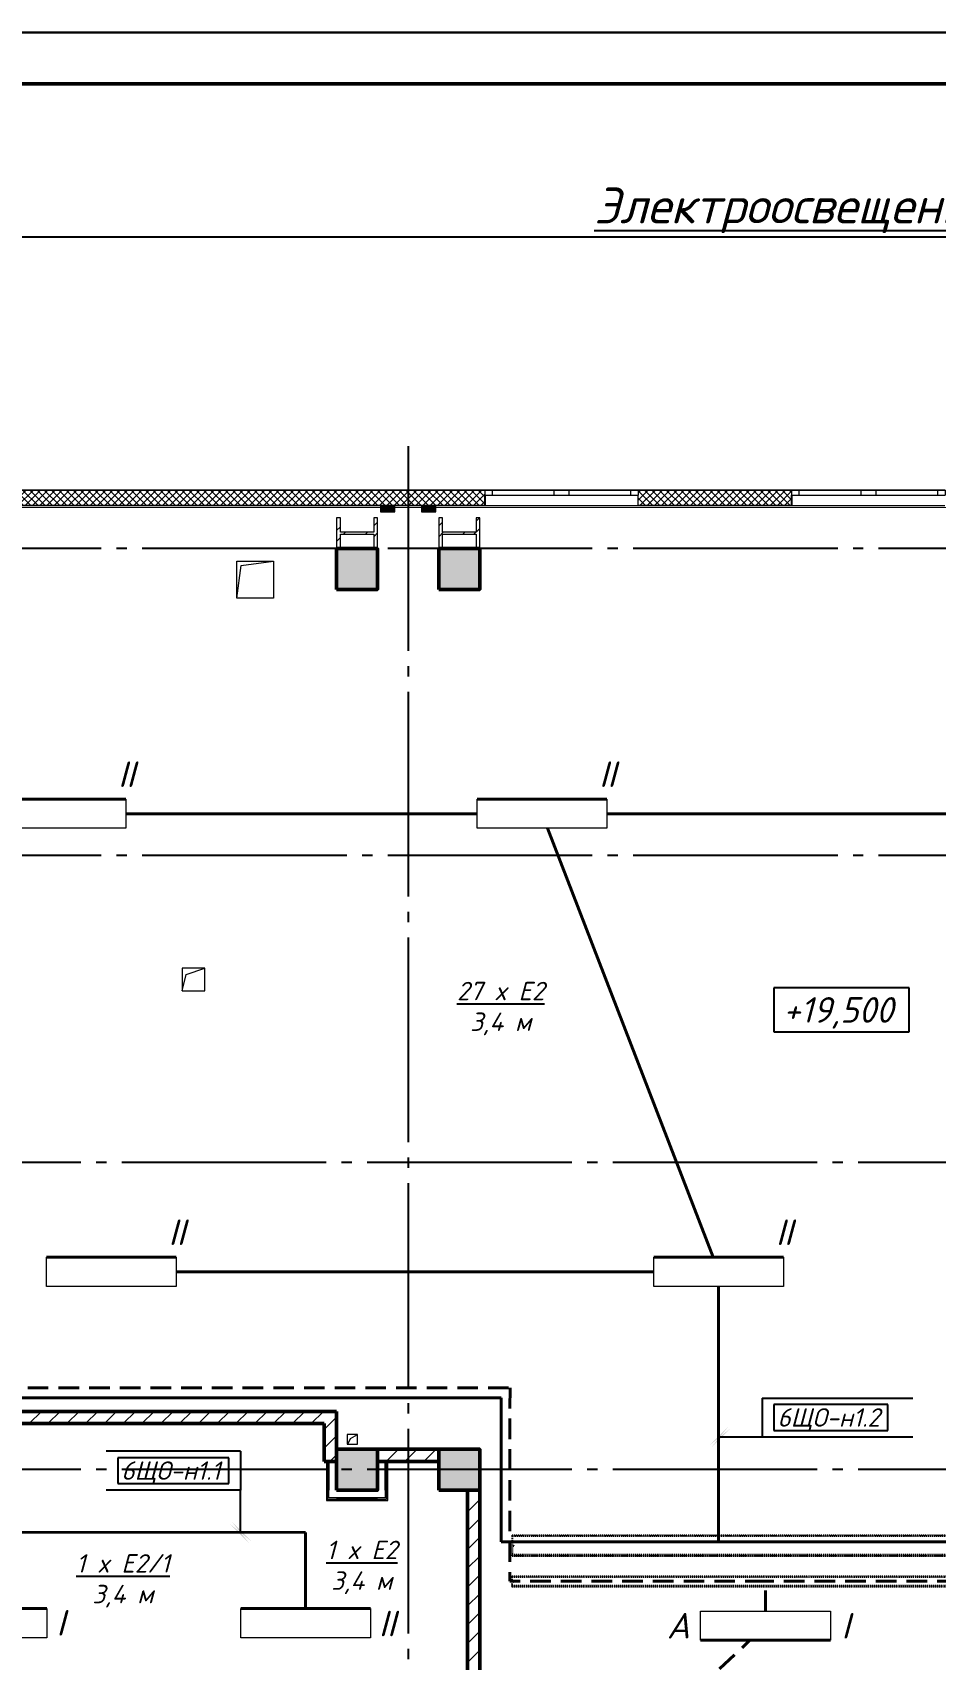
# Model space of a CAD drawing. Header units: millimetres. Extents: x 0 to 1093, y 0 to 420.
# Drawn here: x 181.5 to 269.7, y 261 to 420 of the extents above; entities that cross this region are included whole.
import ezdxf

# ---------------------------------------------------------------- set-up
doc = ezdxf.new("R2010")
doc.units = ezdxf.units.MM
doc.linetypes.add('JIS_02_2.0', pattern=[3, 2, -1])
doc.linetypes.add('ГОСТ 2.303 5', pattern=[24, 20, -1.5, 1, -1.5])
for name, color, linetype in [('Viewport1ForCustomObjects_0', 7, 'Continuous'), ('Viewport2ForCustomObjects_0', 7, 'Continuous'), ('Номер помещения', 7, 'Continuous'), ('Рамка', 7, 'Continuous'), ('СПКБ-0000-000-АР#006$0$Колонны новые', 7, 'Continuous'), ('СПКБ-0000-000-АР#006$0$Колонны существующие', 7, 'Continuous'), ('СПКБ-0000-000-АР#006$0$Окна ArchiCAD', 7, 'Continuous'), ('СПКБ-0000-000-АР#006$0$Перекрытие новые', 7, 'Continuous'), ('СПКБ-0000-000-АР#006$0$Стены', 7, 'Continuous'), ('СПКБ-0000-000-АР#006$0$Фахверк', 7, 'Continuous'), ('Строительные оси', 7, 'Continuous'), ('ЭМ_ЛОТКИ', 3, 'JIS_02_2.0'), ('ЭО_АВАРИЙНОЕ ОСВЕЩЕНИЕ', 7, 'Continuous'), ('ЭО_РАБОЧЕЕ ОСВЕЩЕНИЕ', 7, 'Continuous'), ('ЭС', 7, 'Continuous')]:
    doc.layers.add(name, color=color, linetype=linetype)
for name, color, linetype, lineweight, true_color in [('СПКБ-0000-000-АР#006$0$Колонны новые_Ном._пера__108', 7, 'Continuous', 13, 0xfd8379), ('СПКБ-0000-000-АР#006$0$Колонны существующие_Ном._пера__102', 7, 'Continuous', 13, 0xcccccc), ('СПКБ-0000-000-АР#006$0$Окна ArchiCAD_Ном._пера__68', 7, 'Continuous', 20, 0xfd4435), ('СПКБ-0000-000-АР#006$0$Перекрытие новые_Ном._пера__161', 7, 'Continuous', 13, 0xe11606), ('СПКБ-0000-000-АР#006$0$Стены_Ном._пера__58', 7, 'Continuous', 50, 0xdf0000), ('СПКБ-0000-000-АР#006$0$Стены_Ном._пера__68', 7, 'Continuous', 20, 0xfd4435), ('СПКБ-0000-000-АР#006$0$Фахверк_Ном._пера__102', 7, 'Continuous', 13, 0xcccccc)]:
    doc.layers.add(name, color=color, linetype=linetype, lineweight=lineweight, true_color=true_color)
for name, color, linetype, lineweight in [('СПКБ-0000-000-АР#006$0$Колонны новые_Ном._пера__20', 1, 'Continuous', 20), ('СПКБ-0000-000-АР#006$0$Колонны существующие_Ном._пера__141', 7, 'Continuous', 50), ('СПКБ-0000-000-АР#006$0$Линии_Ном._пера__1', 7, 'Continuous', 13), ('СПКБ-0000-000-АР#006$0$Окна ArchiCAD_Ном._пера__6', 5, 'Continuous', 9), ('СПКБ-0000-000-АР#006$0$Стены_Ном._пера__1', 7, 'Continuous', 13), ('СПКБ-0000-000-АР#006$0$Стены_Ном._пера__20', 1, 'Continuous', 20), ('СПКБ-0000-000-АР#006$0$Фахверк_Ном._пера__1', 7, 'Continuous', 13), ('СПКБ-0000-000-АР#006$0$Шахты ОВ_Ном._пера__1', 7, 'Continuous', 13)]:
    doc.layers.add(name, color=color, linetype=linetype, lineweight=lineweight)
doc.styles.add('1.8', font='isocpeui.ttf', dxfattribs={"height": 1.8})
doc.styles.add('2.5', font='isocpeui.ttf')
doc.styles.add('3.5', font='isocpeui.ttf', dxfattribs={"height": 3.5})
doc.styles.add('CustomTextStyle45', font='isocpeui.ttf', dxfattribs={"width": 0.987755, "height": 2.5})
doc.styles.add('CustomTextStyle54', font='isocpeui.ttf', dxfattribs={"width": 0.987755, "height": 1.8})
doc.styles.add('CustomTextStyle63', font='isocpeui.ttf', dxfattribs={"width": 0.987755, "height": 1.8})
pattern_1 = [(45, (0, 0), (-35.35534, 35.35534), []), (135, (0, 0), (35.35534, 35.35534), [])]
pattern_2 = [(45, (0, 0), (-91.9239, 91.9239), [])]
pattern_3 = [(0, (0, 0), (0, 173.2051), [0, -100]), (0, (50, 86.6), (0, 173.2051), [0, -100])]
pattern_4 = [(45, (0, 0), (-159.099, 159.099), []), (45, (-53.03, 53.03), (-159.099, 159.099), [])]

# ---------------------------------------------------------------- blocks, each defined once
blk = doc.blocks.new('*U330')
at = {"color": 0, "linetype": 'ByBlock', "lineweight": -2}
for p, q in [((-100, -31), (-100, -21886)), ((-100, -21886), (-100, -31)), ((-90, -21886), (-90, -31)), ((90, -31), (90, -21886)), ((100, -21886), (100, -31)), ((100, -21886), (100, -31)), ((-90, -21886), (-100, -21886)), ((90, -21886), (-90, -21886)), ((100, -21886), (90, -21886))]:
    blk.add_line(p, q, dxfattribs=at)
blk.add_circle((0, -21871), 3.5, dxfattribs=at)
blk = doc.blocks.new('*U339')
at = {"color": 0, "linetype": 'ByBlock', "lineweight": -2}
for p, q in [((-50, -31), (-50, -20924)), ((-50, -20924), (-50, -31)), ((-40, -20924), (-40, -31)), ((40, -31), (40, -20924)), ((50, -20924), (50, -31)), ((50, -20924), (50, -31)), ((-40, -20924), (-50, -20924)), ((40, -20924), (-40, -20924)), ((50, -20924), (40, -20924))]:
    blk.add_line(p, q, dxfattribs=at)
blk.add_circle((0, -20909), 3.5, dxfattribs=at)
blk = doc.blocks.new('*E373')
at = {"layer": 'Номер помещения', "color": 6, "linetype": 'Continuous'}
for p, q in [((-70.57, 205.93), (-83.8, 205.93)), ((-83.8, 205.93), (-83.8, 201.63)), ((-70.57, 201.63), (-70.57, 205.93)), ((-83.8, 201.63), (-70.57, 201.63))]:
    blk.add_line(p, q, dxfattribs=at)
at = {"layer": 'Строительные оси', "color": 3, "linetype": 'ГОСТ 2.303 5', "lineweight": 25}
for p, q in [((-119.57, 258.86), (-119.57, -45.14)), ((186.43, 248.86), (-283.76, 248.86)), ((186.43, 218.86), (-283.76, 218.86)), ((280.43, 188.86), (-283.57, 188.86)), ((280.43, 158.86), (-283.57, 158.86))]:
    blk.add_line(p, q, dxfattribs=at)
at = {"layer": 'ЭО_АВАРИЙНОЕ ОСВЕЩЕНИЕ', "color": 1, "linetype": 'JIS_02_2.0', "lineweight": 40}
for p, q in [((-183.75, 166.85), (-109.61, 166.85)), ((-109.61, 166.85), (-109.64, 147.97)), ((-84.63, 147.97), (-109.64, 147.97)), ((-84.63, 145.04), (-84.63, 147.97)), ((-29.83, 147.97), (-84.63, 147.97)), ((-132.84, 98.32), (-86.15, 142.19))]:
    blk.add_line(p, q, dxfattribs=at)
at = {"layer": 'ЭО_АВАРИЙНОЕ ОСВЕЩЕНИЕ', "color": 1, "lineweight": 40}
for p, q in [((-167.59, 145.29), (-154.9, 145.29)), ((-78.29, 142.19), (-90.98, 142.19))]:
    blk.add_line(p, q, dxfattribs=at)
at = {"layer": 'ЭО_АВАРИЙНОЕ ОСВЕЩЕНИЕ', "color": 7, "lineweight": 0}
for p, q in [((-154.9, 145.29), (-154.9, 142.44)), ((-90.98, 145.04), (-78.29, 145.04)), ((-90.98, 142.19), (-90.98, 145.04)), ((-78.29, 145.04), (-78.29, 142.19)), ((-154.9, 142.44), (-167.59, 142.44))]:
    blk.add_line(p, q, dxfattribs=at)
at = {"layer": 'ЭО_РАБОЧЕЕ ОСВЕЩЕНИЕ', "color": 5, "lineweight": 40}
for p, q in [((-159.87, 224.37), (-147.18, 224.37)), ((-112.83, 224.37), (-100.14, 224.37)), ((-112.83, 222.95), (-147.18, 222.94)), ((-65.8, 222.95), (-100.14, 222.95)), ((-89.76, 179.62), (-105.94, 221.52)), ((-154.94, 179.62), (-142.25, 179.62)), ((-95.56, 178.19), (-142.25, 178.19)), ((-95.56, 179.62), (-82.87, 179.62)), ((-89.21, 176.77), (-89.21, 151.81)), ((-110.46, 165.87), (-182.96, 165.87)), ((-110.46, 151.81), (-110.46, 165.87)), ((-129.59, 152.72), (-174.63, 152.75)), ((-129.59, 145.29), (-129.59, 152.72)), ((-108.16, 151.81), (-110.46, 151.81)), ((-108.16, 151.81), (-89.21, 151.81)), ((-89.21, 151.81), (-24.79, 151.81)), ((-135.94, 145.29), (-123.25, 145.29))]:
    blk.add_line(p, q, dxfattribs=at)
at = {"layer": 'ЭО_РАБОЧЕЕ ОСВЕЩЕНИЕ', "color": 7, "lineweight": 0}
for p, q in [((-147.18, 224.37), (-147.17, 221.52)), ((-112.83, 221.52), (-112.83, 224.37)), ((-100.14, 224.37), (-100.14, 221.52)), ((-147.17, 221.52), (-159.86, 221.52)), ((-100.14, 221.52), (-112.83, 221.52)), ((-154.94, 176.77), (-154.94, 179.62)), ((-142.25, 179.62), (-142.25, 176.77)), ((-95.56, 176.77), (-95.56, 179.62)), ((-82.87, 179.62), (-82.87, 176.77)), ((-142.25, 176.77), (-154.94, 176.77)), ((-82.87, 176.77), (-95.56, 176.77)), ((-135.94, 142.44), (-135.94, 145.29)), ((-123.25, 145.29), (-123.25, 142.44)), ((-123.25, 142.44), (-135.94, 142.44))]:
    blk.add_line(p, q, dxfattribs=at)
at = {"layer": 'Номер помещения', "color": 0, "linetype": 'Continuous', "style": 'CustomTextStyle45', "width": 0.987755}
blk.add_text('+19,500', height=2.5, dxfattribs=at).set_placement((-82.9, 202.53))
blk = doc.blocks.new('СПКБ-0000-000-АР#006$0$Перекрытие_1', base_point=(-24407, 20247))
at = {"layer": 'СПКБ-0000-000-АР#006$0$Перекрытие новые_Ном._пера__161', "color": 12, "linetype": 'Continuous', "lineweight": 13, "true_color": 0xe11606, "flags": 128}
blk.add_lwpolyline([(5824, -2528), (-24407, -2530), (-24407, 20247), (-23564, 20247), (-23564, 17145), (-20023, 17145), (-20023, 20247), (-19482, 20247), (-19481, 23525), (-17957, 23525), (-17959, 25286), (17853, 25289)], dxfattribs=at)
blk = doc.blocks.new('СПКБ-0000-000-АР#006$0$Двустворчатое Окно 19')
at = {"layer": 'СПКБ-0000-000-АР#006$0$Окна ArchiCAD_Ном._пера__6', "color": 5, "linetype": 'Continuous', "lineweight": 9}
for p, q in [((-750, 0), (-675, 0)), ((-747, 100), (747, 100)), ((-675, 0), (-675, -50)), ((-675, 0), (-75, 0)), ((-75, -50), (-75, 0)), ((-75, 0), (0, 0)), ((0, 0), (75, 0)), ((75, 0), (75, -50)), ((75, 0), (675, 0)), ((675, -50), (675, 0)), ((675, 0), (750, 0)), ((-750, -50), (750, -50)), ((-675, -50), (-750, -50)), ((-75, -50), (-675, -50)), ((0, -50), (-75, -50)), ((75, -50), (0, -50)), ((675, -50), (75, -50)), ((750, -50), (675, -50))]:
    blk.add_line(p, q, dxfattribs=at)
at = {"layer": 'СПКБ-0000-000-АР#006$0$Окна ArchiCAD_Ном._пера__68', "color": 20, "linetype": 'Continuous', "lineweight": 20, "true_color": 0xfd4435}
for p, q in [((-750, -47), (-750, 0)), ((750, -47), (750, 0)), ((-750, -50), (-750, -47)), ((750, -50), (750, -47))]:
    blk.add_line(p, q, dxfattribs=at)
blk = doc.blocks.new('СПКБ-0000-000-АР#006$0$Стена_1', base_point=(17893, 25306))
at = {"layer": 'СПКБ-0000-000-АР#006$0$Стены_Ном._пера__68', "linetype": 'Continuous', "lineweight": 20, "true_color": 0xfd4435}
for points in [[(-11207, 25456), (-19997, 25456), (-19997, 25453), (-11207, 25453)], [(-8207, 25456), (-9707, 25456), (-9707, 25453), (-8207, 25453)], [(-19997, 25309), (-19997, 25306), (-11207, 25306), (-11207, 25309)], [(-11207, 25306), (-11204, 25306), (-11204, 25406), (-11207, 25406), (-11207, 25309)], [(-9710, 25306), (-9707, 25306), (-9707, 25309), (-9707, 25406), (-9710, 25406)], [(-9707, 25309), (-9707, 25306), (-8207, 25306), (-8207, 25309)], [(-8207, 25306), (-8204, 25306), (-8204, 25406), (-8207, 25406), (-8207, 25309)]]:
    blk.add_hatch(color=20, dxfattribs=at).paths.add_polyline_path(points)
h = blk.add_hatch(dxfattribs=at)
h.set_pattern_fill('СЕТКА_5X5_ДИАГОНАЛЬНАЯ', color=20, style=0, pattern_type=2)
h.set_pattern_definition(pattern_1)
h.paths.add_polyline_path([(-19997, 25406), (-19997, 25309), (-11207, 25309), (-11207, 25406), (-11207, 25453), (-19997, 25453)])
h = blk.add_hatch(dxfattribs=at)
h.set_pattern_fill('СЕТКА_5X5_ДИАГОНАЛЬНАЯ', color=20, style=0, pattern_type=2)
h.set_pattern_definition(pattern_1)
h.paths.add_polyline_path([(-9707, 25309), (-8207, 25309), (-8207, 25406), (-8207, 25453), (-9707, 25453), (-9707, 25406)])
at = {"layer": 'СПКБ-0000-000-АР#006$0$Стены_Ном._пера__68', "color": 20, "linetype": 'Continuous', "lineweight": 20, "true_color": 0xfd4435}
for p, q in [((-11207, 25453), (-19997, 25453)), ((-11207, 25456), (-11207, 25453)), ((-11207, 25453), (-11207, 25406)), ((-9707, 25456), (-9707, 25453)), ((-8207, 25453), (-9707, 25453)), ((-9707, 25453), (-9707, 25406)), ((-8207, 25456), (-8207, 25453)), ((-8207, 25453), (-8207, 25406)), ((-19997, 25309), (-11207, 25309)), ((-11207, 25406), (-11204, 25406)), ((-11207, 25309), (-11207, 25406)), ((-11207, 25306), (-11204, 25306)), ((-11204, 25406), (-11204, 25306)), ((-9710, 25406), (-9710, 25306)), ((-9707, 25406), (-9710, 25406)), ((-9707, 25306), (-9710, 25306)), ((-9707, 25309), (-9707, 25406)), ((-9707, 25309), (-8207, 25309)), ((-8207, 25406), (-8204, 25406)), ((-8207, 25309), (-8207, 25406)), ((-8207, 25306), (-8204, 25306)), ((-8204, 25406), (-8204, 25306))]:
    blk.add_line(p, q, dxfattribs=at)
at = {"layer": 'СПКБ-0000-000-АР#006$0$Стены_Ном._пера__68', "color": 20, "linetype": 'Continuous', "lineweight": 20, "true_color": 0xfd4435, "flags": 128}
for points in [[(-11207, 25456), (-19997, 25456)], [(-8207, 25456), (-9707, 25456)], [(-19997, 25306), (-11207, 25306)], [(-9707, 25306), (-8207, 25306)]]:
    blk.add_lwpolyline(points, dxfattribs=at)
at = {"layer": 'СПКБ-0000-000-АР#006$0$Окна ArchiCAD', "color": 5, "linetype": 'Continuous', "lineweight": 9, "xscale": -1, "zscale": 1000, "rotation": 180}
for p in [(-10457, 25406), (-7457, 25406)]:
    blk.add_blockref('СПКБ-0000-000-АР#006$0$Двустворчатое Окно 19', p, dxfattribs=at)
blk = doc.blocks.new('СПКБ-0000-000-АР#006$0$Стена_46', base_point=(-11257, 15686))
at = {"layer": 'СПКБ-0000-000-АР#006$0$Стены_Ном._пера__20', "linetype": 'Continuous', "lineweight": 20}
h = blk.add_hatch(dxfattribs=at)
h.set_pattern_fill('КИРПИЧ_ОБЫКНОВЕННЫЙ', color=1, style=0, pattern_type=2)
h.set_pattern_definition(pattern_2)
h.paths.add_polyline_path([(-11377, 12806), (-11257, 12686), (-11257, 15686), (-11377, 15686)])
at = {"layer": 'СПКБ-0000-000-АР#006$0$Стены_Ном._пера__58', "color": 12, "linetype": 'Continuous', "lineweight": 50, "true_color": 0xdf0000, "flags": 128}
for points in [[(-11377, 15686), (-11377, 12806)], [(-11257, 12686), (-11257, 15686)]]:
    blk.add_lwpolyline(points, dxfattribs=at)
blk = doc.blocks.new('СПКБ-0000-000-АР#006$0$Стена_60', base_point=(-12657, 16086))
at = {"layer": 'СПКБ-0000-000-АР#006$0$Стены_Ном._пера__20', "linetype": 'Continuous', "lineweight": 20}
h = blk.add_hatch(dxfattribs=at)
h.set_pattern_fill('КИРПИЧ_ОБЫКНОВЕННЫЙ', color=1, style=0, pattern_type=2)
h.set_pattern_definition(pattern_2)
h.paths.add_polyline_path([(-12777, 15966), (-12657, 15966), (-12657, 16086)])
h = blk.add_hatch(dxfattribs=at)
h.set_pattern_fill('КИРПИЧ_ОБЫКНОВЕННЫЙ', color=1, style=0, pattern_type=2)
h.set_pattern_definition(pattern_2)
h.paths.add_polyline_path([(-11657, 15966), (-11657, 16086), (-12257, 16086), (-12257, 15966)])
at = {"layer": 'СПКБ-0000-000-АР#006$0$Стены_Ном._пера__58', "color": 12, "linetype": 'Continuous', "lineweight": 50, "true_color": 0xdf0000, "flags": 128}
for points in [[(-11657, 16086), (-12657, 16086)], [(-12777, 15966), (-12657, 15966)], [(-12257, 15966), (-11657, 15966)]]:
    blk.add_lwpolyline(points, dxfattribs=at)
blk = doc.blocks.new('СПКБ-0000-000-АР#006$0$Стена_61', base_point=(-12657, 16336))
at = {"layer": 'СПКБ-0000-000-АР#006$0$Стены_Ном._пера__20', "linetype": 'Continuous', "lineweight": 20}
h = blk.add_hatch(dxfattribs=at)
h.set_pattern_fill('КИРПИЧ_ОБЫКНОВЕННЫЙ', color=1, style=0, pattern_type=2)
h.set_pattern_definition(pattern_2)
h.paths.add_polyline_path([(-12777, 16086), (-12657, 16086), (-12657, 16456), (-12777, 16336)])
h = blk.add_hatch(dxfattribs=at)
h.set_pattern_fill('КИРПИЧ_ОБЫКНОВЕННЫЙ', color=1, style=0, pattern_type=2)
h.set_pattern_definition(pattern_2)
h.paths.add_polyline_path([(-12657, 16086), (-12777, 16086), (-12777, 15966)])
at = {"layer": 'СПКБ-0000-000-АР#006$0$Стены_Ном._пера__58', "color": 12, "linetype": 'Continuous', "lineweight": 50, "true_color": 0xdf0000, "flags": 128}
for points in [[(-12657, 16086), (-12657, 16456)], [(-12777, 16336), (-12777, 15966)]]:
    blk.add_lwpolyline(points, dxfattribs=at)
blk = doc.blocks.new('СПКБ-0000-000-АР#006$0$Стена_64', base_point=(-12257, 15686))
at = {"layer": 'СПКБ-0000-000-АР#006$0$Стены_Ном._пера__20', "linetype": 'Continuous', "lineweight": 20}
h = blk.add_hatch(dxfattribs=at)
h.set_pattern_fill('ШТУКАТУРКА', color=1, style=0, pattern_type=2)
h.set_pattern_definition(pattern_3)
h.paths.add_polyline_path([(-12169, 15686), (-12169, 15966), (-12182, 15966), (-12182, 15686)])
h = blk.add_hatch(dxfattribs=at)
h.set_pattern_fill('ШТУКАТУРКА', color=1, style=0, pattern_type=2)
h.set_pattern_definition(pattern_3)
h.paths.add_polyline_path([(-12157, 15686), (-12157, 15966), (-12169, 15966), (-12169, 15686)])
h = blk.add_hatch(dxfattribs=at)
h.set_pattern_fill('ШТУКАТУРКА', color=1, style=0, pattern_type=2)
h.set_pattern_definition(pattern_3)
h.paths.add_polyline_path([(-12182, 15686), (-12182, 15611), (-12169, 15598), (-12169, 15686)])
h = blk.add_hatch(dxfattribs=at)
h.set_pattern_fill('ШТУКАТУРКА', color=1, style=0, pattern_type=2)
h.set_pattern_definition(pattern_3)
h.paths.add_polyline_path([(-12157, 15586), (-12157, 15686), (-12169, 15686), (-12169, 15598)])
at = {"layer": 'СПКБ-0000-000-АР#006$0$Стены_Ном._пера__1', "color": 7, "linetype": 'Continuous', "lineweight": 13, "flags": 128}
blk.add_lwpolyline([(-12257, 15966), (-12182, 15966)], dxfattribs=at)
at = {"layer": 'СПКБ-0000-000-АР#006$0$Стены_Ном._пера__20', "color": 1, "linetype": 'Continuous', "lineweight": 20, "flags": 128}
for points in [[(-12182, 15966), (-12169, 15966)], [(-12169, 15966), (-12157, 15966)], [(-12157, 15586), (-12157, 15966)]]:
    blk.add_lwpolyline(points, dxfattribs=at)
at = {"layer": 'СПКБ-0000-000-АР#006$0$Стены_Ном._пера__68', "color": 20, "linetype": 'Continuous', "lineweight": 20, "true_color": 0xfd4435}
for p, q in [((-12182, 15686), (-12182, 15966)), ((-12182, 15966), (-12182, 15686)), ((-12169, 15686), (-12169, 15966)), ((-12182, 15686), (-12182, 15611)), ((-12169, 15598), (-12169, 15686))]:
    blk.add_line(p, q, dxfattribs=at)
blk = doc.blocks.new('СПКБ-0000-000-АР#006$0$Стена_65', base_point=(-12657, 16086))
at = {"layer": 'СПКБ-0000-000-АР#006$0$Стены_Ном._пера__20', "linetype": 'Continuous', "lineweight": 20}
h = blk.add_hatch(dxfattribs=at)
h.set_pattern_fill('ШТУКАТУРКА', color=1, style=0, pattern_type=2)
h.set_pattern_definition(pattern_3)
h.paths.add_polyline_path([(-12757, 15966), (-12757, 15686), (-12745, 15686), (-12745, 15966)])
h = blk.add_hatch(dxfattribs=at)
h.set_pattern_fill('ШТУКАТУРКА', color=1, style=0, pattern_type=2)
h.set_pattern_definition(pattern_3)
h.paths.add_polyline_path([(-12745, 15966), (-12745, 15686), (-12732, 15686), (-12732, 15966)])
h = blk.add_hatch(dxfattribs=at)
h.set_pattern_fill('ШТУКАТУРКА', color=1, style=0, pattern_type=2)
h.set_pattern_definition(pattern_3)
h.paths.add_polyline_path([(-12757, 15686), (-12757, 15586), (-12745, 15598), (-12745, 15686)])
h = blk.add_hatch(dxfattribs=at)
h.set_pattern_fill('ШТУКАТУРКА', color=1, style=0, pattern_type=2)
h.set_pattern_definition(pattern_3)
h.paths.add_polyline_path([(-12732, 15611), (-12732, 15686), (-12745, 15686), (-12745, 15598)])
at = {"layer": 'СПКБ-0000-000-АР#006$0$Стены_Ном._пера__1', "color": 7, "linetype": 'Continuous', "lineweight": 13, "flags": 128}
blk.add_lwpolyline([(-12657, 15966), (-12732, 15966)], dxfattribs=at)
at = {"layer": 'СПКБ-0000-000-АР#006$0$Стены_Ном._пера__20', "color": 1, "linetype": 'Continuous', "lineweight": 20, "flags": 128}
for points in [[(-12757, 15966), (-12757, 15586)], [(-12745, 15966), (-12757, 15966)], [(-12732, 15966), (-12745, 15966)]]:
    blk.add_lwpolyline(points, dxfattribs=at)
at = {"layer": 'СПКБ-0000-000-АР#006$0$Стены_Ном._пера__68', "color": 20, "linetype": 'Continuous', "lineweight": 20, "true_color": 0xfd4435}
for p, q in [((-12745, 15966), (-12745, 15686)), ((-12732, 15966), (-12732, 15686)), ((-12732, 15686), (-12732, 15966)), ((-12745, 15686), (-12745, 15598)), ((-12732, 15611), (-12732, 15686))]:
    blk.add_line(p, q, dxfattribs=at)
blk = doc.blocks.new('СПКБ-0000-000-АР#006$0$Стена_66', base_point=(-12257, 15686))
at = {"layer": 'СПКБ-0000-000-АР#006$0$Стены_Ном._пера__20', "linetype": 'Continuous', "lineweight": 20}
h = blk.add_hatch(dxfattribs=at)
h.set_pattern_fill('ШТУКАТУРКА', color=1, style=0, pattern_type=2)
h.set_pattern_definition(pattern_3)
h.paths.add_polyline_path([(-12757, 15586), (-12657, 15586), (-12657, 15598), (-12745, 15598)])
h = blk.add_hatch(dxfattribs=at)
h.set_pattern_fill('ШТУКАТУРКА', color=1, style=0, pattern_type=2)
h.set_pattern_definition(pattern_3)
h.paths.add_polyline_path([(-12657, 15611), (-12732, 15611), (-12745, 15598), (-12657, 15598)])
h = blk.add_hatch(dxfattribs=at)
h.set_pattern_fill('ШТУКАТУРКА', color=1, style=0, pattern_type=2)
h.set_pattern_definition(pattern_3)
h.paths.add_polyline_path([(-12657, 15598), (-12257, 15598), (-12257, 15611), (-12657, 15611)])
h = blk.add_hatch(dxfattribs=at)
h.set_pattern_fill('ШТУКАТУРКА', color=1, style=0, pattern_type=2)
h.set_pattern_definition(pattern_3)
h.paths.add_polyline_path([(-12657, 15586), (-12257, 15586), (-12257, 15598), (-12657, 15598)])
h = blk.add_hatch(dxfattribs=at)
h.set_pattern_fill('ШТУКАТУРКА', color=1, style=0, pattern_type=2)
h.set_pattern_definition(pattern_3)
h.paths.add_polyline_path([(-12182, 15611), (-12257, 15611), (-12257, 15598), (-12169, 15598)])
h = blk.add_hatch(dxfattribs=at)
h.set_pattern_fill('ШТУКАТУРКА', color=1, style=0, pattern_type=2)
h.set_pattern_definition(pattern_3)
h.paths.add_polyline_path([(-12257, 15586), (-12157, 15586), (-12169, 15598), (-12257, 15598)])
at = {"layer": 'СПКБ-0000-000-АР#006$0$Стены_Ном._пера__20', "color": 1, "linetype": 'Continuous', "lineweight": 20, "flags": 128}
blk.add_lwpolyline([(-12757, 15586), (-12157, 15586)], dxfattribs=at)
at = {"layer": 'СПКБ-0000-000-АР#006$0$Стены_Ном._пера__68', "color": 20, "linetype": 'Continuous', "lineweight": 20, "true_color": 0xfd4435}
for p, q in [((-12745, 15598), (-12657, 15598)), ((-12657, 15611), (-12732, 15611)), ((-12657, 15611), (-12257, 15611)), ((-12257, 15611), (-12657, 15611)), ((-12657, 15598), (-12257, 15598)), ((-12182, 15611), (-12257, 15611)), ((-12257, 15598), (-12169, 15598))]:
    blk.add_line(p, q, dxfattribs=at)
blk = doc.blocks.new('СПКБ-0000-000-АР#006$0$Стена_76', base_point=(-17707, 16336))
at = {"layer": 'СПКБ-0000-000-АР#006$0$Стены_Ном._пера__20', "linetype": 'Continuous', "lineweight": 20}
h = blk.add_hatch(dxfattribs=at)
h.set_pattern_fill('КИРПИЧ_ОБЫКНОВЕННЫЙ', color=1, style=0, pattern_type=2)
h.set_pattern_definition(pattern_2)
h.paths.add_polyline_path([(-17707, 16336), (-12777, 16336), (-12657, 16456), (-17827, 16456)])
at = {"layer": 'СПКБ-0000-000-АР#006$0$Стены_Ном._пера__58', "color": 12, "linetype": 'Continuous', "lineweight": 50, "true_color": 0xdf0000, "flags": 128}
for points in [[(-12657, 16456), (-17827, 16456)], [(-17707, 16336), (-12777, 16336)]]:
    blk.add_lwpolyline(points, dxfattribs=at)
blk = doc.blocks.new('СПКБ-0000-000-АР#006$0$Колонна_13', base_point=(-12457, 24686))
at = {"layer": 'СПКБ-0000-000-АР#006$0$Колонны существующие_Ном._пера__102', "linetype": 'Continuous', "lineweight": 13, "true_color": 0xcccccc}
blk.add_hatch(color=254, dxfattribs=at).paths.add_polyline_path([(-12657, 24486), (-12257, 24486), (-12257, 24886), (-12657, 24886)])
at = {"layer": 'СПКБ-0000-000-АР#006$0$Колонны существующие_Ном._пера__141', "color": 7, "linetype": 'Continuous', "lineweight": 50, "flags": 128}
blk.add_lwpolyline([(-12657, 24486), (-12257, 24486), (-12257, 24886), (-12657, 24886)], close=True, dxfattribs=at)
blk = doc.blocks.new('СПКБ-0000-000-АР#006$0$Колонна_14', base_point=(-11457, 24686))
at = {"layer": 'СПКБ-0000-000-АР#006$0$Колонны существующие_Ном._пера__102', "linetype": 'Continuous', "lineweight": 13, "true_color": 0xcccccc}
blk.add_hatch(color=254, dxfattribs=at).paths.add_polyline_path([(-11657, 24486), (-11257, 24486), (-11257, 24886), (-11657, 24886)])
at = {"layer": 'СПКБ-0000-000-АР#006$0$Колонны существующие_Ном._пера__141', "color": 7, "linetype": 'Continuous', "lineweight": 50, "flags": 128}
blk.add_lwpolyline([(-11657, 24486), (-11257, 24486), (-11257, 24886), (-11657, 24886)], close=True, dxfattribs=at)
blk = doc.blocks.new('СПКБ-0000-000-АР#006$0$Колонна_37', base_point=(-12457, 25036))
at = {"layer": 'СПКБ-0000-000-АР#006$0$Колонны новые_Ном._пера__108', "linetype": 'Continuous', "lineweight": 13, "true_color": 0xfd8379}
h = blk.add_hatch(dxfattribs=at)
h.set_pattern_fill('СТАЛЬ', color=11, style=0, pattern_type=2)
h.set_pattern_definition(pattern_4)
h.paths.add_polyline_path([(-12257, 25186), (-12293, 25186), (-12293, 25045), (-12620, 25045), (-12620, 25186), (-12657, 25186), (-12657, 24886), (-12620, 24886), (-12620, 25027), (-12293, 25027), (-12293, 24886), (-12257, 24886)])
at = {"layer": 'СПКБ-0000-000-АР#006$0$Колонны новые_Ном._пера__20', "color": 1, "linetype": 'Continuous', "lineweight": 20}
for p, q in [((-12620, 25186), (-12657, 25186)), ((-12657, 25186), (-12657, 24886)), ((-12620, 25045), (-12620, 25186)), ((-12257, 25186), (-12293, 25186)), ((-12293, 25186), (-12293, 25045)), ((-12257, 24886), (-12257, 25186)), ((-12293, 25045), (-12620, 25045)), ((-12620, 24886), (-12620, 25027)), ((-12620, 25027), (-12293, 25027)), ((-12293, 25027), (-12293, 24886)), ((-12657, 24886), (-12620, 24886)), ((-12293, 24886), (-12257, 24886))]:
    blk.add_line(p, q, dxfattribs=at)
blk = doc.blocks.new('СПКБ-0000-000-АР#006$0$Колонна_38', base_point=(-11457, 25036))
at = {"layer": 'СПКБ-0000-000-АР#006$0$Колонны новые_Ном._пера__108', "linetype": 'Continuous', "lineweight": 13, "true_color": 0xfd8379}
h = blk.add_hatch(dxfattribs=at)
h.set_pattern_fill('СТАЛЬ', color=11, style=0, pattern_type=2)
h.set_pattern_definition(pattern_4)
h.paths.add_polyline_path([(-11257, 25186), (-11293, 25186), (-11293, 25045), (-11620, 25045), (-11620, 25186), (-11657, 25186), (-11657, 24886), (-11620, 24886), (-11620, 25027), (-11293, 25027), (-11293, 24886), (-11257, 24886)])
at = {"layer": 'СПКБ-0000-000-АР#006$0$Колонны новые_Ном._пера__20', "color": 1, "linetype": 'Continuous', "lineweight": 20}
for p, q in [((-11620, 25186), (-11657, 25186)), ((-11657, 25186), (-11657, 24886)), ((-11620, 25045), (-11620, 25186)), ((-11257, 25186), (-11293, 25186)), ((-11293, 25186), (-11293, 25045)), ((-11257, 24886), (-11257, 25186)), ((-11293, 25045), (-11620, 25045)), ((-11620, 24886), (-11620, 25027)), ((-11620, 25027), (-11293, 25027)), ((-11293, 25027), (-11293, 24886)), ((-11657, 24886), (-11620, 24886)), ((-11293, 24886), (-11257, 24886))]:
    blk.add_line(p, q, dxfattribs=at)
blk = doc.blocks.new('СПКБ-0000-000-АР#006$0$Колонна_63', base_point=(-12457, 15886))
at = {"layer": 'СПКБ-0000-000-АР#006$0$Колонны существующие_Ном._пера__102', "linetype": 'Continuous', "lineweight": 13, "true_color": 0xcccccc}
blk.add_hatch(color=254, dxfattribs=at).paths.add_polyline_path([(-12657, 15686), (-12257, 15686), (-12257, 16086), (-12657, 16086)])
at = {"layer": 'СПКБ-0000-000-АР#006$0$Колонны существующие_Ном._пера__141', "color": 7, "linetype": 'Continuous', "lineweight": 50, "flags": 128}
blk.add_lwpolyline([(-12657, 15686), (-12257, 15686), (-12257, 16086), (-12657, 16086)], close=True, dxfattribs=at)
blk = doc.blocks.new('СПКБ-0000-000-АР#006$0$Колонна_64', base_point=(-11457, 15886))
at = {"layer": 'СПКБ-0000-000-АР#006$0$Колонны существующие_Ном._пера__102', "linetype": 'Continuous', "lineweight": 13, "true_color": 0xcccccc}
blk.add_hatch(color=254, dxfattribs=at).paths.add_polyline_path([(-11657, 15686), (-11257, 15686), (-11257, 16086), (-11657, 16086)])
at = {"layer": 'СПКБ-0000-000-АР#006$0$Колонны существующие_Ном._пера__141', "color": 7, "linetype": 'Continuous', "lineweight": 50, "flags": 128}
blk.add_lwpolyline([(-11657, 15686), (-11257, 15686), (-11257, 16086), (-11657, 16086)], close=True, dxfattribs=at)
blk = doc.blocks.new('СПКБ-0000-000-АР#006$0$Колонна_93', base_point=(-12157, 25276))
at = {"layer": 'СПКБ-0000-000-АР#006$0$Фахверк_Ном._пера__102', "linetype": 'Continuous', "lineweight": 13, "true_color": 0xcccccc}
blk.add_hatch(color=254, dxfattribs=at).paths.add_polyline_path([(-12087, 25306), (-12227, 25306), (-12227, 25246), (-12087, 25246)])
at = {"layer": 'СПКБ-0000-000-АР#006$0$Фахверк_Ном._пера__1', "color": 7, "linetype": 'Continuous', "lineweight": 13, "flags": 128}
blk.add_lwpolyline([(-12087, 25306), (-12227, 25306), (-12227, 25246), (-12087, 25246)], close=True, dxfattribs=at)
blk = doc.blocks.new('СПКБ-0000-000-АР#006$0$Колонна_103', base_point=(-11757, 25276))
at = {"layer": 'СПКБ-0000-000-АР#006$0$Фахверк_Ном._пера__102', "linetype": 'Continuous', "lineweight": 13, "true_color": 0xcccccc}
blk.add_hatch(color=254, dxfattribs=at).paths.add_polyline_path([(-11687, 25306), (-11827, 25306), (-11827, 25246), (-11687, 25246)])
at = {"layer": 'СПКБ-0000-000-АР#006$0$Фахверк_Ном._пера__1', "color": 7, "linetype": 'Continuous', "lineweight": 13, "flags": 128}
blk.add_lwpolyline([(-11687, 25306), (-11827, 25306), (-11827, 25246), (-11687, 25246)], close=True, dxfattribs=at)
blk = doc.blocks.new('*E372')
at = {"layer": 'СПКБ-0000-000-АР#006$0$Линии_Ном._пера__1', "color": 7, "linetype": 'Continuous', "lineweight": 13}
for p, q in [((106.109, 234.701), (103.909, 234.701)), ((103.909, 234.701), (103.909, 232.501)), ((103.909, 232.501), (104.291, 234.097)), ((104.291, 234.097), (106.109, 234.701)), ((106.109, 232.501), (106.109, 234.701)), ((103.909, 232.501), (106.109, 232.501)), ((121.033, 189.133), (120.033, 189.133)), ((120.033, 189.133), (120.033, 188.201)), ((120.033, 188.201), (121.033, 188.201)), ((120.09, 188.201), (120.353, 188.755)), ((120.353, 188.755), (121.033, 189.133)), ((121.033, 188.201), (121.033, 189.133))]:
    blk.add_line(p, q, dxfattribs=at)
at = {"layer": 'СПКБ-0000-000-АР#006$0$Шахты ОВ_Ном._пера__1', "color": 7, "linetype": 'Continuous', "lineweight": 13}
for p, q in [((109.241, 270.861), (109.683, 274.048)), ((109.683, 274.048), (112.841, 274.479))]:
    blk.add_line(p, q, dxfattribs=at)
at = {"layer": 'СПКБ-0000-000-АР#006$0$Шахты ОВ_Ном._пера__1', "color": 7, "linetype": 'Continuous', "lineweight": 13, "flags": 128}
blk.add_lwpolyline([(112.841, 270.861), (109.241, 270.861), (109.241, 274.479), (112.841, 274.479)], close=True, dxfattribs=at)
at = {"layer": 'СПКБ-0000-000-АР#006$0$Колонны новые', "color": 1, "lineweight": 20, "xscale": 0.01, "yscale": 0.01, "zscale": 0.01}
for name, p in [('СПКБ-0000-000-АР#006$0$Колонна_37', (120.999, 277.201)), ('СПКБ-0000-000-АР#006$0$Колонна_38', (130.999, 277.201))]:
    blk.add_blockref(name, p, dxfattribs=at)
at = {"layer": 'СПКБ-0000-000-АР#006$0$Колонны существующие', "color": 7, "lineweight": 50, "xscale": 0.01, "yscale": 0.01, "zscale": 0.01}
for name, p in [('СПКБ-0000-000-АР#006$0$Колонна_13', (120.999, 273.701)), ('СПКБ-0000-000-АР#006$0$Колонна_14', (130.999, 273.701)), ('СПКБ-0000-000-АР#006$0$Колонна_63', (120.999, 185.701)), ('СПКБ-0000-000-АР#006$0$Колонна_64', (130.999, 185.701))]:
    blk.add_blockref(name, p, dxfattribs=at)
at = {"layer": 'СПКБ-0000-000-АР#006$0$Перекрытие новые', "color": 12, "linetype": 'Continuous', "lineweight": 13, "true_color": 0xe11606, "xscale": 0.01, "yscale": 0.01, "zscale": 0.01}
blk.add_blockref('СПКБ-0000-000-АР#006$0$Перекрытие_1', (1.5, 229.311), dxfattribs=at)
at = {"layer": 'СПКБ-0000-000-АР#006$0$Стены', "color": 20, "lineweight": 20, "true_color": 0xfd4435, "xscale": 0.01, "yscale": 0.01, "zscale": 0.01}
blk.add_blockref('СПКБ-0000-000-АР#006$0$Стена_1', (424.494, 279.905), dxfattribs=at)
at = {"layer": 'СПКБ-0000-000-АР#006$0$Стены', "color": 12, "lineweight": 50, "true_color": 0xdf0000, "xscale": 0.01, "yscale": 0.01, "zscale": 0.01}
for name, p in [('СПКБ-0000-000-АР#006$0$Стена_76', (68.495, 190.201)), ('СПКБ-0000-000-АР#006$0$Стена_61', (118.999, 190.201)), ('СПКБ-0000-000-АР#006$0$Стена_60', (118.999, 187.701)), ('СПКБ-0000-000-АР#006$0$Стена_65', (118.999, 187.701)), ('СПКБ-0000-000-АР#006$0$Стена_64', (122.999, 183.701)), ('СПКБ-0000-000-АР#006$0$Стена_66', (122.999, 183.701)), ('СПКБ-0000-000-АР#006$0$Стена_46', (132.999, 183.701))]:
    blk.add_blockref(name, p, dxfattribs=at)
at = {"layer": 'СПКБ-0000-000-АР#006$0$Фахверк', "color": 7, "lineweight": 13, "xscale": 0.01, "yscale": 0.01, "zscale": 0.01}
for name, p in [('СПКБ-0000-000-АР#006$0$Колонна_93', (123.999, 279.601)), ('СПКБ-0000-000-АР#006$0$Колонна_103', (127.999, 279.601))]:
    blk.add_blockref(name, p, dxfattribs=at)
blk = doc.blocks.new('CustomObjectsInViewport1_0')
at = {"layer": 'Рамка', "lineweight": 30}
blk.add_line((0, 420), (891, 420), dxfattribs=at)
at = {"layer": 'ЭС'}
for p, q in [((252.8, 286.59), (267.54, 286.59)), ((252.8, 286.59), (252.8, 282.79)), ((201.8, 281.4), (188.65, 281.4)), ((201.8, 281.4), (201.8, 277.6)), ((248.66, 282.79), (252.8, 282.79)), ((252.8, 282.79), (267.54, 282.79)), ((201.8, 277.6), (188.65, 277.6)), ((201.8, 273.45), (201.8, 277.6))]:
    blk.add_line(p, q, dxfattribs=at)
at = {"layer": 'ЭС', "color": 7, "true_color": 0xffffff}
for p, q in [((265.1, 285.95), (253.94, 285.95)), ((253.94, 285.95), (253.94, 283.43)), ((265.1, 283.43), (265.1, 285.95)), ((253.94, 283.43), (265.1, 283.43)), ((253.94, 283.43), (253.94, 283.43)), ((200.66, 280.76), (189.79, 280.76)), ((189.79, 280.76), (189.79, 278.24)), ((200.66, 278.24), (200.66, 280.76)), ((189.79, 278.24), (200.66, 278.24)), ((189.79, 278.24), (189.79, 278.24))]:
    blk.add_line(p, q, dxfattribs=at)
at = {"layer": 'ЭС'}
for points in [[(249.56, 283.89), (247.56, 281.89), (247.77, 281.68), (249.77, 283.68)], [(200.69, 274.34), (202.69, 272.34), (202.91, 272.55), (200.91, 274.55)]]:
    blk.add_solid(points, dxfattribs=at)
at = {"layer": 'ЭС', "width": 0.987755}
for s, style, p in [('6ЩО-н1.2', 'CustomTextStyle54', (254.3, 283.79)), ('6ЩО-н1.1', 'CustomTextStyle63', (190.15, 278.6))]:
    blk.add_text(s, height=1.8, dxfattribs=dict(at, style=style)).set_placement(p)

msp = doc.modelspace()

# ---------------------------------------------------------------- linework, layer by layer
at = {"layer": 'Defpoints', "linetype": 'Continuous'}
msp.add_lwpolyline([(35, 56.586), (637.188, 56.586), (637.188, 400), (35, 400)], close=True, dxfattribs=at)
at = {"layer": 'Рамка', "lineweight": 50}
msp.add_lwpolyline([(886, 5), (886, 415), (20, 415), (20, 5)], close=True, dxfattribs=at)

# ---------------------------------------------------------------- block references
msp.add_blockref('*E372', (92.189, 93.885))
at = {"layer": 'Viewport1ForCustomObjects_0'}
msp.add_blockref('CustomObjectsInViewport1_0', (0, 0), dxfattribs=at)
at = {"layer": 'Viewport2ForCustomObjects_0'}
msp.add_blockref('*E373', (337.756, 120.729), dxfattribs=at)
at = {"layer": 'ЭМ_ЛОТКИ', "xscale": -0.01, "yscale": 0.01, "zscale": 0.01, "rotation": 270}
for name, p in [('*U330', (447.21, 272.186)), ('*U339', (437.554, 268.676))]:
    msp.add_blockref(name, p, dxfattribs=at)

# ---------------------------------------------------------------- texts
at = {"layer": 'ЭО_АВАРИЙНОЕ ОСВЕЩЕНИЕ', "color": 1, "insert": (244.605, 264.342), "char_height": 2.5, "attachment_point": 5, "style": '2.5'}
msp.add_mtext('А', dxfattribs=at)
at = {"layer": 'ЭО_РАБОЧЕЕ ОСВЕЩЕНИЕ', "attachment_point": 5}
for s, insert, char_height, style in [('II', (190.64, 347.537), 2.5, '2.5'), ('II', (237.671, 347.541), 2.5, '2.5'), ('{\\L27 x Е2\\P}3,4 м', (227.24, 324.643), 1.8, '1.8'), ('II', (195.563, 302.787), 2.5, '2.5'), ('II', (254.947, 302.787), 2.5, '2.5'), ('{\\L1 x Е2\\P}3,4 м', (213.65, 270.037), 1.8, '1.8'), ('{\\L1 x Е2/1\\P}3,4 м', (190.303, 268.724), 1.8, '1.8'), ('I', (184.202, 264.632), 2.5, '2.5'), ('II', (216.13, 264.558), 2.5, '2.5'), ('I', (260.957, 264.342), 2.5, '2.5')]:
    msp.add_mtext(s, dxfattribs=dict(at, insert=insert, char_height=char_height, style=style))
at = {"layer": 'ЭС', "insert": (344, 400.017), "char_height": 3.5, "attachment_point": 5, "style": '3.5'}
msp.add_mtext('{\\fISOCPEUR|b1|i1|c204|p34;\\LЭлектроосвещение. План прокладки групповой сети на 6-м этаже корпуса №142 на отм. +19.500\\P\\l(М 1:100)}', dxfattribs=at)

doc.saveas('drawing.dxf')
